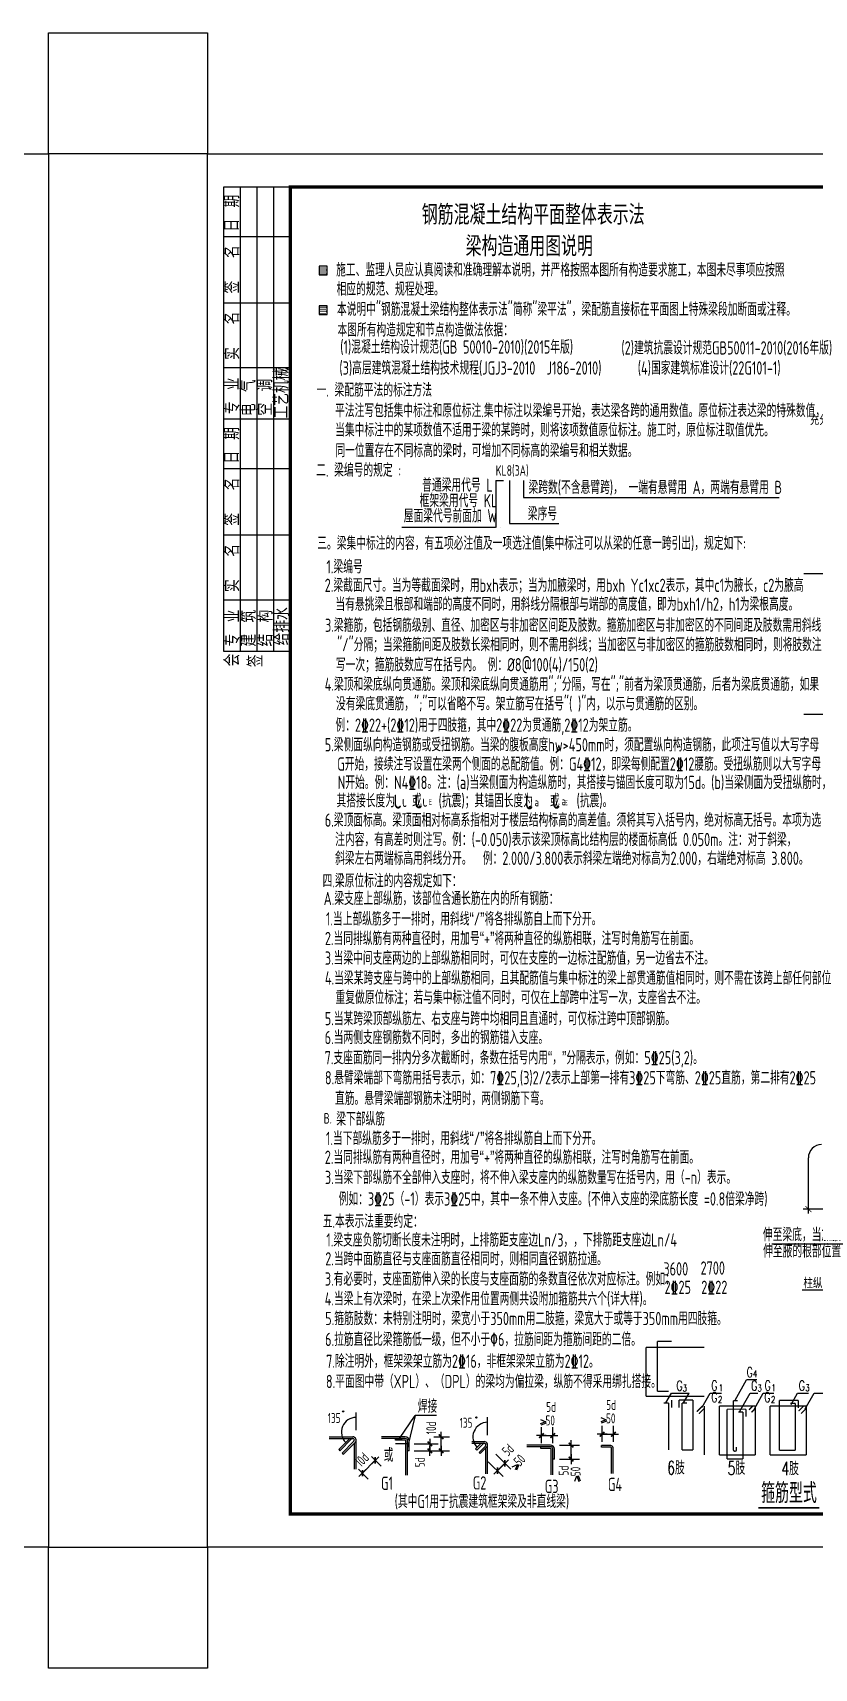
# Model space of a CAD drawing. Extents: x 250899 to 650964, y 268083 to 317384.
# Drawn here: x 378813 to 402385, y 268083 to 317384 of the extents above; entities that cross this region are included whole.
import ezdxf
from ezdxf.enums import TextEntityAlignment as Align

# ---------------------------------------------------------------- set-up
doc = ezdxf.new("R2010")
doc.units = 0
doc.header["$LTSCALE"] = 1000
doc.header["$MEASUREMENT"] = 0
doc.linetypes.add('DASHED', pattern=[0.75, 0.5, -0.25])
for name, color, linetype in [('14', 14, 'Continuous'), ('BAR-TEXT', 7, 'Continuous'), ('DIM', 3, 'Continuous'), ('LN2', 255, 'DASHED'), ('OTHER', 7, 'Continuous'), ('PUB_DIM', 3, 'Continuous'), ('PUB_TEXT', 7, 'Continuous'), ('PUB_TITLE', 4, 'Continuous'), ('S-PUB-TAB', 4, 'Continuous'), ('SLABSTEE', 7, 'Continuous'), ('文字', 7, 'Continuous')]:
    doc.layers.add(name, color=color, linetype=linetype)
doc.layers.add('Z-详图标注', color=3, linetype='Continuous', lineweight=18)
doc.styles.add('_HZTXT', font='gs_txt.shx', dxfattribs={"width": 0.8, "bigfont": 'gs_hztxt.shx'})
doc.styles.add('BW_Rein', font='Tssdeng.shx', dxfattribs={"width": 0.7, "bigfont": 'hztxt.shx'})
doc.styles.add('DIM_FONT', font='SIMPLEX.shx', dxfattribs={"width": 0.8})
doc.styles.add('HTS', font='txt.shx', dxfattribs={"bigfont": 'hztxt.shx'})
doc.styles.add('HZ', font='txt', dxfattribs={"width": 0.8, "bigfont": 'hztxt'})
doc.styles.add('HZTXT', font='txt.shx', dxfattribs={"bigfont": 'hztxt.shx'})
doc.styles.add('TSSD_Rein', font='tssdeng.shx', dxfattribs={"width": 0.7, "bigfont": 'hztxt.shx'})
doc.dimstyles.new('AXIS', dxfattribs={"dimtxt": 300, "dimasz": 1, "dimexe": 250, "dimexo": 300, "dimgap": 150, "dimtad": 1, "dimdec": 0, "dimzin": 0, "dimdsep": 46, "dimtxsty": 'DIM_FONT', "dimblk": '_DIMX', "dimcen": 0.9, "dimse1": 1, "dimse2": 1, "dimclrt": 7, "dimadec": 0, "dimazin": 0, "dimtfac": 1, "dimtdec": 0, "dimtix": 1, "dimtmove": 2, "dimatfit": 3, "dimldrblk": '_DIMX', "dimfxl": 1, "dimtolj": 1, "dimtzin": 0, "dimarcsym": 0})
pattern_1 = [(360, (384631.684, 300548.75), (31.25, 62.5), [0, -62.5])]

# ---------------------------------------------------------------- blocks, each defined once
blk = doc.blocks.new('A$C393D5F54')
at = {"layer": '14'}
for p, q in [((0, 446), (0, 14446)), ((0, 14446), (2000, 14446)), ((500, 446), (500, 14446)), ((1000, 446), (1000, 14446)), ((1500, 446), (1500, 14446)), ((2000, 446), (2000, 14446)), ((2000, 12946), (0, 12946)), ((2000, 10946), (0, 10946)), ((2000, 8990), (0, 8990)), ((2000, 7446), (0, 7446)), ((2000, 5946), (0, 5946)), ((2000, 3946), (0, 3946)), ((2000, 1990), (0, 1990)), ((2000, 446), (0, 446))]:
    blk.add_line(p, q, dxfattribs=at)
at = {"layer": '14', "style": 'HZTXT', "width": 0.85}
for s, p in [('日 期', (462, 13105)), ('签  名', (466, 11238)), ('实  名', (466, 9238)), ('工艺机械', (1953, 7471)), ('专 业', (472, 7598)), ('电 气', (957, 7540)), ('空 调', (1460, 7558)), ('日 期', (462, 6105)), ('签  名', (466, 4238)), ('实  名', (466, 2238)), ('专 业', (480, 598)), ('建 筑', (967, 592)), ('结 构', (1470, 597)), ('给排水', (1970, 629)), ('会', (470, -3)), ('签', (1174, -27))]:
    blk.add_text(s, height=450, rotation=90, dxfattribs=at).set_placement(p)
blk = doc.blocks.new('A$C14DB33D0')
at = {"layer": '文字', "style": '_HZTXT', "width": 0.8}
blk.add_text('充分利用钢筋抗拉强度时', height=270, rotation=360, dxfattribs=at).set_placement((-18.7, 4856.6))
blk = doc.blocks.new('_DIMX')
blk.add_line((-150, 0), (150, 0))
at = {"const_width": 50}
blk.add_lwpolyline([(-70, -70), (70, 70)], dxfattribs=at)
blk = doc.blocks.new('*D91')
at = {"layer": 'Defpoints', "color": 0, "transparency": 16777216}
for p in [(394498, 275099), (394153, 274566), (394498, 274566)]:
    blk.add_point(p, dxfattribs=at)
at = {"layer": 'PUB_DIM', "color": 0, "lineweight": -2, "transparency": 16777216}
for p, q in [((394153, 274866), (394153, 275349)), ((394498, 274866), (394498, 275349)), ((394154, 275099), (394497, 275099))]:
    blk.add_line(p, q, dxfattribs=at)
at = {"layer": 'PUB_DIM', "color": 0, "lineweight": -2, "transparency": 16777216, "rotation": 180}
blk.add_blockref('_DIMX', (394153, 275099), dxfattribs=at)
at = {"layer": 'PUB_DIM', "color": 0, "lineweight": -2, "transparency": 16777216}
blk.add_blockref('_DIMX', (394498, 275099), dxfattribs=at)
blk = doc.blocks.new('*D90')
at = {"layer": 'Defpoints', "color": 0, "transparency": 16777216}
for p in [(396330, 275138), (395985, 274605), (396330, 274605)]:
    blk.add_point(p, dxfattribs=at)
at = {"layer": 'PUB_DIM', "color": 0, "lineweight": -2, "transparency": 16777216}
for p, q in [((395985, 274905), (395985, 275388)), ((395986, 275138), (396329, 275138)), ((396330, 274905), (396330, 275388))]:
    blk.add_line(p, q, dxfattribs=at)
at = {"layer": 'PUB_DIM', "color": 0, "lineweight": -2, "transparency": 16777216, "rotation": 180}
blk.add_blockref('_DIMX', (395985, 275138), dxfattribs=at)
at = {"layer": 'PUB_DIM', "color": 0, "lineweight": -2, "transparency": 16777216}
blk.add_blockref('_DIMX', (396330, 275138), dxfattribs=at)
blk = doc.blocks.new('*D89')
at = {"layer": 'Defpoints', "color": 0, "transparency": 16777216}
for p in [(394405, 274808), (395050, 274808), (394405, 274385)]:
    blk.add_point(p, dxfattribs=at)
at = {"layer": 'PUB_DIM', "color": 0, "lineweight": -2, "transparency": 16777216}
for p, q in [((394705, 274808), (395300, 274808)), ((395050, 274386), (395050, 274807)), ((394705, 274385), (395300, 274385))]:
    blk.add_line(p, q, dxfattribs=at)
for p, rotation in [((395050, 274808), 90), ((395050, 274385), 270)]:
    blk.add_blockref('_DIMX', p, dxfattribs=dict(at, rotation=rotation))
blk = doc.blocks.new('*D88')
at = {"layer": 'Defpoints', "color": 0, "transparency": 16777216}
for p in [(388816, 274681), (388427, 274293), (388755, 273965)]:
    blk.add_point(p, dxfattribs=at)
at = {"layer": 'PUB_DIM', "color": 0, "lineweight": -2, "transparency": 16777216}
for p, q in [((389144, 274353), (388755, 273965)), ((389028, 274469), (389321, 274177)), ((389145, 274354), (389146, 274355)), ((388639, 274080), (388932, 273788)), ((388755, 273964), (388754, 273963))]:
    blk.add_line(p, q, dxfattribs=at)
for p, rotation in [((388755, 273965), 45.00000000006859), ((389144, 274353), 225.0000000000686)]:
    blk.add_blockref('_DIMX', p, dxfattribs=dict(at, rotation=rotation))
at = {"layer": 'PUB_DIM', "color": 7, "transparency": 16777216, "insert": (388738, 274371), "char_height": 300, "attachment_point": 5, "rotation": 45, "style": 'TSSD_Rein'}
blk.add_mtext('\\A1;10d', dxfattribs=at)
blk = doc.blocks.new('*D86')
at = {"layer": 'Defpoints', "color": 0, "transparency": 16777216}
for p in [(390014, 274848), (390014, 274637), (390789, 274637)]:
    blk.add_point(p, dxfattribs=at)
at = {"layer": 'PUB_DIM', "color": 0, "lineweight": -2, "transparency": 16777216}
for p, q in [((390314, 274848), (391039, 274848)), ((390314, 274637), (391039, 274637)), ((390789, 274849), (390789, 274850)), ((390789, 274848), (390789, 274637)), ((390789, 274636), (390789, 274635))]:
    blk.add_line(p, q, dxfattribs=at)
for p, rotation in [((390789, 274848), 270), ((390789, 274637), 90)]:
    blk.add_blockref('_DIMX', p, dxfattribs=dict(at, rotation=rotation))
at = {"layer": 'PUB_DIM', "color": 7, "transparency": 16777216, "insert": (390489, 274293), "char_height": 300, "attachment_point": 5, "rotation": 90, "style": 'TSSD_Rein'}
blk.add_mtext('\\A1;5d', dxfattribs=at)
blk = doc.blocks.new('*D85')
at = {"layer": 'Defpoints', "color": 0, "transparency": 16777216}
for p in [(392568, 274749), (392341, 274522), (392826, 274036)]:
    blk.add_point(p, dxfattribs=at)
at = {"layer": 'PUB_DIM', "color": 0, "lineweight": -2, "transparency": 16777216}
for p, q in [((392553, 274310), (393003, 273860)), ((392780, 274537), (393230, 274087)), ((393053, 274263), (392827, 274037))]:
    blk.add_line(p, q, dxfattribs=at)
for p, rotation in [((392826, 274036), 225), ((393053, 274263), 45)]:
    blk.add_blockref('_DIMX', p, dxfattribs=dict(at, rotation=rotation))
at = {"layer": 'PUB_DIM', "color": 7, "transparency": 16777216, "insert": (393145, 274667), "char_height": 300, "attachment_point": 5, "rotation": 45, "style": 'TSSD_Rein'}
blk.add_mtext('\\A1;5d', dxfattribs=at)

msp = doc.modelspace()

# ---------------------------------------------------------------- hatches: boundary and pattern name
at = {"layer": 'BAR-TEXT'}
h = msp.add_hatch(dxfattribs=at)
h.set_pattern_fill('DOTS', color=256, scale=1000, style=0)
h.set_pattern_definition(pattern_1)
h.paths.add_polyline_path([(387457, 310082.1), (387692.8, 310082.1), (387692.8, 310342.5), (387457, 310342.5)])
h = msp.add_hatch(dxfattribs=at)
h.set_pattern_fill('DOTS', color=256, scale=1000, style=0)
h.set_pattern_definition(pattern_1)
h.paths.add_polyline_path([(387692.8, 309150.2), (387457, 309150.2), (387457, 308889.8), (387692.8, 308889.8)])

# ---------------------------------------------------------------- linework, layer by layer
for p, q in [((392775.8, 303887.7), (392776.3, 303888.2)), ((392913.4, 302468.1), (392912.9, 302467.6)), ((394586.1, 295683.3), (394740.4, 295814.3)), ((399993.9, 276167.1), (400339.7, 276773.4)), ((400652.4, 276773.4), (400339.7, 276773.4)), ((397908.5, 276086.3), (398073.5, 276375.6)), ((398073.5, 276375.6), (398609.2, 276375.6)), ((398444.2, 276086.3), (398609.2, 276375.6)), ((399003.5, 275957.9), (399242, 276376.2)), ((399242, 276376.2), (399586.8, 276376.2)), ((400126.9, 275810.1), (400448.4, 276373.8)), ((400448.4, 276373.8), (400685.7, 276373.8)), ((400576.9, 275901.1), (400846.9, 276374.4)), ((400846.9, 276374.4), (401160.3, 276374.4)), ((401683.7, 276035.2), (401877.2, 276374.5)), ((401877.2, 276374.5), (402207, 276374.5)), ((402112.9, 275901.1), (402383.4, 276375.4)), ((402383.4, 276375.4), (402696.2, 276375.4)), ((388567.4, 275258.1), (388567.4, 275796.9)), ((389870.9, 275008.7), (390344, 275700.3)), ((390344, 275700.3), (390117, 274749.9)), ((390992.8, 275700.3), (390344, 275700.3)), ((392531.7, 275113.1), (392531.7, 275651.9)), ((395950.2, 275639.7), (396112.7, 275572.1)), ((394286.8, 275511), (394119.8, 275452.3)), ((394124.3, 275578.6), (394286.8, 275511)), ((394300.1, 275473.2), (394133.1, 275414.6)), ((396112.7, 275572.1), (395945.7, 275513.4)), ((396126, 275534.3), (395959, 275475.7)), ((387756, 275059.5), (388467.4, 275059.5)), ((387756, 275009.5), (388467.4, 275009.5)), ((388376, 275009.5), (388043.2, 274676.7)), ((388043.2, 274676.7), (388078.5, 274641.3)), ((388432.1, 274994.9), (388078.5, 274641.3)), ((388502.8, 274924.2), (388149.2, 274570.6)), ((388538.1, 274888.8), (388184.6, 274535.2)), ((388517.4, 274089.7), (388517.4, 274868.1)), ((388567.4, 274089.7), (388567.4, 274959.5)), ((390047, 275058.7), (389337.1, 275058.7)), ((390047, 275008.7), (389337.1, 275008.7)), ((389757.3, 274958.7), (389757.3, 275008.7)), ((390047, 274958.7), (389757.3, 274958.7)), ((390117, 274848.2), (389757.3, 274848.2)), ((390067, 273905.3), (390067, 274938.7)), ((390117, 273905.3), (390117, 274938.7)), ((390167, 274635.7), (390117, 274635.7)), ((390167, 274635.7), (390167, 274938.7)), ((392056.2, 274914.4), (392431.7, 274914.4)), ((392056.2, 274864.4), (392431.7, 274864.4)), ((392340.2, 274864.4), (392169.3, 274693.5)), ((392204.7, 274658.2), (392169.3, 274693.5)), ((392396.3, 274849.8), (392204.7, 274658.2)), ((392467, 274779.1), (392275.4, 274587.5)), ((392502.4, 274743.7), (392310.7, 274552.1)), ((392481.7, 273944.6), (392481.7, 274723)), ((392531.7, 273944.6), (392531.7, 274814.4)), ((394426.8, 274808.4), (393716.9, 274808.4)), ((394426.8, 274758.4), (393716.9, 274758.4)), ((394137.1, 274708.4), (394137.1, 274758.4)), ((394426.8, 274708.4), (394137.1, 274708.4)), ((394446.8, 273918.3), (394446.8, 274688.4)), ((394496.8, 273918.3), (394496.8, 274688.4)), ((394546.8, 274385.3), (394546.8, 274688.4)), ((395969.5, 274747.4), (395969.5, 274797.4)), ((396244.3, 274797.4), (395969.5, 274797.4)), ((396244.3, 274747.4), (395969.5, 274747.4)), ((396264.3, 273957.4), (396264.3, 274727.4)), ((396314.3, 273957.4), (396314.3, 274727.4)), ((388149.2, 274570.6), (388184.6, 274535.2)), ((392310.7, 274552.1), (392274.6, 274588.2)), ((393273.7, 274157.6), (393434.4, 274229.4)), ((393434.4, 274229.4), (393362.5, 274067.7)), ((393470.9, 274213.2), (393399.1, 274051.4)), ((394546.8, 274385.3), (394496.8, 274385.3)), ((395159, 273719.4), (395226.7, 273881.9)), ((395226.7, 273881.9), (395285.3, 273714.9)), ((395264.4, 273895.1), (395323, 273728.1))]:
    msp.add_line(p, q)
at = {"color": 3}
for p, q in [((392775.8, 303887.7), (392775.8, 302468.1)), ((392776.3, 303888.2), (393013, 303888.2)), ((392775.3, 302467.6), (389947, 302467.6))]:
    msp.add_line(p, q, dxfattribs=at)
for points in [[(387457, 310082.1), (387692.8, 310082.1), (387692.8, 310342.5), (387457, 310342.5)], [(387457, 308889.8), (387692.8, 308889.8), (387692.8, 309150.2), (387457, 309150.2)]]:
    msp.add_lwpolyline(points, close=True)
at = {"color": 3, "const_width": 50}
msp.add_lwpolyline([(400692.4, 272918.7), (402535.6, 272918.7)], dxfattribs=at)
for centre in [(388177.4, 275827.8), (392194.5, 275643.2)]:
    msp.add_circle(centre, 19)
for centre, radius, start, end in [((388567.4, 275200.9), 442.9, 90, 225), ((392531.7, 275055.9), 442.9, 90, 225), ((388467.4, 274959.5), 50, 315, 135), ((388467.4, 274959.5), 100, 315, 90), ((390047, 274938.7), 120, 0, 90), ((390047, 274938.7), 70, 0, 90), ((390047, 274938.7), 20, 0, 90), ((392431.7, 274814.4), 50, 315, 135), ((392431.7, 274814.4), 100, 315, 90), ((394426.8, 274688.4), 120, 0, 90), ((394426.8, 274688.4), 70, 0, 90), ((394426.8, 274688.4), 20, 0, 90), ((396244.3, 274727.4), 70, 0, 90), ((396244.3, 274727.4), 20, 0, 90)]:
    msp.add_arc(centre, radius, start, end)
at = {"layer": 'BAR-TEXT'}
for p, q in [((393194.8, 303887.4), (393194.8, 302590.5)), ((393617.4, 303887.4), (393617.4, 303369.7)), ((393617.4, 303369.7), (401324.7, 303369.7)), ((393194.8, 302590.5), (394675.7, 302590.5))]:
    msp.add_line(p, q, dxfattribs=at)
at = {"layer": 'Defpoints', "color": 0, "linetype": 'ByBlock'}
msp.add_point((402205.2, 282962.8), dxfattribs=at)
at = {"layer": 'DIM', "color": 0}
for p, q in [((402205.2, 281795.8), (402205.2, 283468.5)), ((403251, 281925.7), (402050.9, 281925.7))]:
    msp.add_line(p, q, dxfattribs=at)
at = {"layer": 'DIM', "color": 0, "const_width": 25}
msp.add_lwpolyline([(402118.4, 282012.6), (402299.7, 281831.2)], dxfattribs=at)
at = {"layer": 'DIM', "color": 0}
msp.add_arc((402605.2, 283468.5), 400, 90, 180, dxfattribs=at)
at = {"layer": 'OTHER'}
for p, q in [((414591.9, 301069), (402070.4, 301069)), ((402070.4, 296841.3), (414591.9, 296841.3))]:
    msp.add_line(p, q, dxfattribs=at)
at = {"layer": 'PUB_TEXT'}
for p, q in [((403372.4, 280864.3), (401103.8, 280864.3)), ((403271.3, 279483.2), (402016, 279483.2))]:
    msp.add_line(p, q, dxfattribs=at)
at = {"layer": 'PUB_TITLE'}
for points in [[(319887.5, 271733.2), (319887.5, 313733.2), (379287.5, 313733.2), (379287.5, 271733.2)], [(384081.7, 271733.2), (384081.7, 313733.2), (443481.7, 313733.2), (443481.7, 271733.2)]]:
    msp.add_lwpolyline(points, close=True, dxfattribs=at)
at = {"layer": 'PUB_TITLE', "const_width": 100}
msp.add_lwpolyline([(386581.7, 272733.2), (442481.7, 272733.2), (442481.7, 312733.2), (386581.7, 312733.2)], close=True, dxfattribs=at)
at = {"layer": 'S-PUB-TAB'}
for points in [[(379287.5, 317383.9), (384081.7, 317383.9), (384081.7, 313733.2), (379287.5, 313733.2)], [(379287.5, 271733.2), (384081.7, 271733.2), (384081.7, 268082.5), (379287.5, 268082.5)]]:
    msp.add_lwpolyline(points, close=True, dxfattribs=at)
at = {"layer": 'SLABSTEE'}
for p, q in [((389757.3, 275008.7), (389957.3, 275008.7)), ((390117, 274635.7), (390117, 274835.7))]:
    msp.add_line(p, q, dxfattribs=at)
for points, const_width in [([(397312.4, 277758.3), (399067.7, 277758.3)], 40), ([(397312.4, 276276.1), (397312.4, 277758.3)], 40), ([(397649.4, 277933.8), (398078.6, 277933.8)], 40), ([(397649.4, 276432.1), (397649.4, 277933.8)], 40), ([(399067.7, 276276.1), (397312.4, 276276.1)], 40), ([(397988.6, 276432.1), (397649.4, 276432.1)], 40), ([(397837.6, 276077.4), (397988.6, 276077.4)], 40), ([(397988.6, 276077.4), (397988.6, 274665.7)], 40), ([(398078.6, 276167.4), (398078.6, 275940.3)], 40), ([(398730.8, 276167.4), (398301.6, 276167.4)], 40), ([(398301.6, 276167.4), (398301.6, 275940.3)], 40), ([(398542.5, 276077.4), (398391.6, 276077.4)], 40), ([(398391.6, 276077.4), (398391.6, 274665.7)], 40), ([(398730.8, 274665.7), (398730.8, 276167.4)], 40), ([(399946.9, 276151.2), (400072.3, 276151.2)], 40), ([(399946.9, 274670), (399946.9, 276151.2)], 40), ([(401328.9, 276159), (401902.1, 276159)], 40), ([(401328.9, 274657.3), (401328.9, 276159)], 40), ([(401661.1, 276069), (401812.1, 276069)], 40), ([(401812.1, 276069), (401812.1, 274657.3)], 40), ([(401902.1, 276159), (401902.1, 275931.9)], 40), ([(399013.8, 275991.8), (398843.7, 275821.6)], 40), ([(399067.7, 275918.5), (398907.4, 275758)], 40), ([(399067.7, 275991.8), (399067.7, 274509.6)], 40), ([(399518.1, 275991.8), (400609.5, 275991.8)], 40), ([(399518.1, 274509.6), (399518.1, 275991.8)], 40), ([(399754.4, 275893.2), (400327.6, 275893.2)], 40), ([(399754.4, 274391.5), (399754.4, 275893.2)], 40), ([(400095.6, 275803.2), (400237.6, 275803.2)], 40), ([(400237.6, 275803.2), (400237.6, 274391.5)], 40), ([(400327.6, 275893.2), (400327.6, 275666.1)], 40), ([(400531.5, 275991.8), (400414.3, 275874.5)], 40), ([(400605.1, 275914), (400490.1, 275799)], 40), ([(400609.5, 275991.8), (400609.5, 274509.6)], 40), ([(401054, 275991.8), (402145.4, 275991.8)], 40), ([(401054, 274509.6), (401054, 275991.8)], 40), ([(402067.5, 275991.8), (401911.6, 275835.8)], 40), ([(402141, 275914), (401985.1, 275758)], 40), ([(402145.4, 275991.8), (402145.4, 274509.6)], 40), ([(389757.3, 275008.7), (389937.1, 275008.7)], 30), ([(390117, 274848.2), (390117, 274635.7)], 30), ([(398391.6, 274665.7), (398730.8, 274665.7)], 40), ([(400036.9, 274670), (400036.9, 274753.3)], 40), ([(401812.1, 274657.3), (401328.9, 274657.3)], 40), ([(400609.5, 274509.6), (399518.1, 274509.6)], 40), ([(400237.6, 274391.5), (399754.4, 274391.5)], 40), ([(402145.4, 274509.6), (401054, 274509.6)], 40)]:
    msp.add_lwpolyline(points, dxfattribs=dict(at, const_width=const_width))
at = {"layer": 'SLABSTEE', "const_width": 40}
msp.add_lwpolyline([(399946.9, 274670, 1), (400036.9, 274670, 1)], format="xyb", dxfattribs=at)

# ---------------------------------------------------------------- block references
at = {"layer": '14', "color": 6}
msp.add_blockref('A$C393D5F54', (384581.7, 298287.6), dxfattribs=at)
at = {"layer": 'Z-详图标注'}
msp.add_blockref('A$C14DB33D0', (402271.8, 300704.6), dxfattribs=at)

# ---------------------------------------------------------------- texts
for s, height, style, width, p in [('         钢筋混凝土结构平面整体表示法', 600, 'HTS', 0.8, (386360.8, 311594.6)), ('              梁构造通用图说明', 600, 'HTS', 0.8, (385358, 310647.1)), ('施工、监理人员应认真阅读和准确理解本说明，并严格按照本图所有构造要求施工，本图未尽事项应按照', 400, 'BW_Rein', 0.7, (387964.2, 310034.3)), ('相应的规范、规程处理。', 400, 'BW_Rein', 0.7, (387976.5, 309457)), ('本说明中"钢筋混凝土梁结构整体表示法"简称"梁平法"，梁配筋直接标在平面图上特殊梁段加断面或注释。', 400, 'BW_Rein', 0.7, (387988.6, 308846.6)), ('本图所有构造规定和节点构造做法依据：', 400, 'BW_Rein', 0.7, (388003.9, 308225.2)), ('(1)混凝土结构设计规范(GB 50010-2010)(2015年版)', 400, 'BW_Rein', 0.7, (388086.8, 307710.5)), ('(2)建筑抗震设计规范GB50011-2010(2016年版)', 400, 'BW_Rein', 0.7, (396566, 307683.9)), ('(3)高层建筑混凝土结构技术规程(JGJ3-2010  J186-2010)', 400, 'BW_Rein', 0.7, (388061.7, 307077.9)), ('(4)国家建筑标准设计(22G101-1)', 400, 'BW_Rein', 0.7, (397060.1, 307077.9)), ('一. 梁配筋平法的标注方法', 400, 'BW_Rein', 0.7, (387374, 306413.7)), ('平法注写包括集中标注和原位标注.集中标注以梁编号开始，表达梁各跨的通用数值。原位标注表达梁的特殊数值，', 400, 'BW_Rein', 0.7, (387932, 305792.9)), ('当集中标注中的某项数值不适用于粱的某跨时，则将该项数值原位标注。施工时，原位标注取值优先。', 400, 'BW_Rein', 0.7, (387934.7, 305208.6)), ('同一位置存在不同标高的梁时，可增加不同标高的梁编号和相关数据。', 400, 'BW_Rein', 0.7, (387941.3, 304589)), ('二. 梁编号的规定 :', 400, 'BW_Rein', 0.7, (387362, 303998)), ('普通梁用代号 L', 400, 'BW_Rein', 0.7, (390559.3, 303546.6)), ('梁跨数(不含悬臂跨)， 一端有悬臂用 A，两端有悬臂用 B', 400, 'BW_Rein', 0.7, (393766.1, 303478.4)), ('框架梁用代号 KL', 400, 'BW_Rein', 0.7, (390481.9, 303078.1)), ('屋面梁代号前面加 W', 400, 'BW_Rein', 0.7, (390004.5, 302620.8)), ('梁序号', 400, 'BW_Rein', 0.7, (393745.7, 302683.8)), ('三。梁集中标注的内容，有五项必注值及一项选注值(集中标注可以从梁的任意一跨引出)，规定如下:', 400, 'TSSD_Rein', 0.7, (387394.6, 301795.6)), ('1.梁编号', 400, 'TSSD_Rein', 0.7, (387670.4, 301086.6)), ('2.梁截面尺寸。当为等截面梁时，用bxh表示；当为加腋梁时，用bxh Yc1xc2表示，其中c1为腋长，c2为腋高', 400, 'TSSD_Rein', 0.7, (387620.2, 300526.8)), ('当有悬挑梁且根部和端部的高度不同时，用斜线分隔根部与端部的高度值，即为bxh1/h2，h1为梁根高度。', 400, 'TSSD_Rein', 0.7, (387942.3, 299957.7)), ('3.梁箍筋，包括钢筋级别、直径、加密区与非加密区间距及肢数。箍筋加密区与非加密区的不同间距及肢数需用斜线', 400, 'TSSD_Rein', 0.7, (387630.4, 299323)), ('"/"分隔；当梁箍筋间距及肢数长梁相同时，则不需用斜线；当加密区与非加密区的箍筋肢数相同时，则将肢数注', 400, 'TSSD_Rein', 0.7, (387995.4, 298738.6)), ('写一次；箍筋肢数应写在括号内。 例：%%c8@100(4)/150(2)', 400, 'TSSD_Rein', 0.7, (387955.5, 298133.9)), ('4.梁顶和梁底纵向贯通筋。梁顶和梁底纵向贯通筋用";"分隔，写在";"前者为梁顶贯通筋，后者为梁底贯通筋，如果', 400, 'TSSD_Rein', 0.7, (387619.8, 297543.7)), ('没有梁底贯通筋，";"可以省略不写。架立筋写在括号"( )"内，以示与贯通筋的区别。', 400, 'TSSD_Rein', 0.7, (387959.9, 296955.7)), ('例：2\x8422+(2\x8412)用于四肢箍，其中2\x8422为贯通筋,2\x8412为架立筋。', 400, 'TSSD_Rein', 0.7, (387943.6, 296312.3)), ('5.梁侧面纵向构造钢筋或受扭钢筋。当梁的腹板高度hw>450mm时，须配置纵向构造钢筋，此项注写值以大写字母 ', 400, 'TSSD_Rein', 0.7, (387621.3, 295720.7)), ('G开始，接续注写设置在梁两个侧面的总配筋值。例：G4\x8412，即梁每侧配置2\x8412腰筋。受扭纵筋则以大写字母', 400, 'TSSD_Rein', 0.7, (387997.3, 295139.9)), ('N开始。例：N4\x8418。注：(a)当梁侧面为构造纵筋时，其搭接与锚固长度可取为15d。(b)当梁侧面为受扭纵筋时，', 400, 'TSSD_Rein', 0.7, (388010.4, 294584.1)), ('其搭接长度为   或   (抗震)；其锚固长度为   或   (抗震)。', 400, 'TSSD_Rein', 0.7, (387977, 294032.5)), ('6.梁顶面标高。梁顶面相对标高系指相对于楼层结构标高的高差值。须将其写入括号内，绝对标高无括号。本项为选', 400, 'TSSD_Rein', 0.7, (387621.4, 293450.1)), ('注内容，有高差时则注写。例：(-0.050)表示该梁顶标高比结构层的楼面标高低 0.050m。注：对于斜梁，', 400, 'TSSD_Rein', 0.7, (387935.1, 292863.8)), ('斜梁左右两端标高用斜线分开。  例：2.000/3.800表示斜梁左端绝对标高为2.000，右端绝对标高 3.800。', 400, 'TSSD_Rein', 0.7, (387933.5, 292297.6)), ('四.梁原位标注的内容规定如下：', 400, 'TSSD_Rein', 0.7, (387555.7, 291619.4)), ('A.梁支座上部纵筋，该部位含通长筋在内的所有钢筋：', 400, 'TSSD_Rein', 0.7, (387589.7, 291087.7)), ('1.当上部纵筋多于一排时，用斜线“/”将各排纵筋自上而下分开。', 400, 'TSSD_Rein', 0.7, (387656.5, 290471)), ('2.当同排纵筋有两种直径时，用加号“+”将两种直径的纵筋相联，注写时角筋写在前面。', 400, 'TSSD_Rein', 0.7, (387624.3, 289881.6)), ('3.当梁中间支座两边的上部纵筋相同时，可仅在支座的一边标注配筋值，另一边省去不注。', 400, 'TSSD_Rein', 0.7, (387623, 289289.6)), ('4.当梁某跨支座与跨中的上部纵筋相同，且其配筋值与集中标注的梁上部贯通筋值相同时，则不需在该跨上部任何部位', 400, 'TSSD_Rein', 0.7, (387624.6, 288688.7)), ('重复做原位标注；若与集中标注值不同时，可仅在上部跨中注写一次，支座省去不注。', 400, 'TSSD_Rein', 0.7, (387945.1, 288102.9)), ('5.当某跨梁顶部纵筋左、右支座与跨中均相同且直通时，可仅标注跨中顶部钢筋。', 400, 'TSSD_Rein', 0.7, (387620.9, 287466.7)), ('，', 320, 'TSSD_Rein', 0.7, (390912.8, 287468.1)), ('6.当两侧支座钢筋数不同时，多出的钢筋锚入支座。', 400, 'TSSD_Rein', 0.7, (387618.5, 286896.3)), ('7.支座面筋同一排内分多次截断时，条数在括号内用“，”分隔表示，例如：5\x8425(3,2)。', 400, 'TSSD_Rein', 0.7, (387617.8, 286287.4)), ('8.悬臂梁端部下弯筋用括号表示，如：7\x8425,(3)2/2表示上部第一排有3\x8425下弯筋、2\x8425直筋，第二排有2\x8425', 400, 'TSSD_Rein', 0.7, (387624.8, 285682.4)), ('直筋。悬臂梁端部钢筋未注明时，两侧钢筋下弯。', 400, 'TSSD_Rein', 0.7, (387930.9, 285060.6)), ('梁下部纵筋', 400, 'TSSD_Rein', 0.7, (387968.2, 284441.8)), ('1.当下部纵筋多于一排时，用斜线“/”将各排纵筋自上而下分开。', 400, 'TSSD_Rein', 0.7, (387657.5, 283855.6)), ('2.当同排纵筋有两种直径时，用加号“+”将两种直径的纵筋相联，注写时角筋写在前面。', 400, 'TSSD_Rein', 0.7, (387622.3, 283286.5)), ('3.当梁下部纵筋不全部伸入支座时，将不伸入梁支座内的纵筋数量写在括号内，用（-n）表示。', 400, 'TSSD_Rein', 0.7, (387625.5, 282678.8)), ('例如：3\x8425（-1）表示3\x8425中，其中一条不伸入支座。(不伸入支座的梁底筋长度 =0.8倍梁净跨)', 400, 'TSSD_Rein', 0.7, (388040.1, 282030.4)), ('五.本表示法重要约定：', 400, 'TSSD_Rein', 0.7, (387557.9, 281356.8)), ('1.梁支座负筋切断长度未注明时，上排筋距支座边Ln/3，，下排筋距支座边Ln/4', 400, 'TSSD_Rein', 0.7, (387668.3, 280793.4)), ('伸至梁底，当加腋时，', 400, 'TSSD_Rein', 0.7, (400836.6, 280953.3)), ('2.当跨中面筋直径与支座面筋直径相同时，则相同直径钢筋拉通。', 400, 'TSSD_Rein', 0.7, (387634.6, 280224.2)), ('伸至腋的根部位置', 400, 'TSSD_Rein', 0.7, (400843.8, 280462.3)), ('3.有必要时，支座面筋伸入梁的长度与支座面筋的条数直径依次对应标注。例如：', 400, 'TSSD_Rein', 0.7, (387623.3, 279616.6)), ('3600', 400, 'TSSD_Rein', 0.7, (397834.8, 279921.6)), ('2700', 400, 'TSSD_Rein', 0.7, (398955.3, 279947.6)), ('2\x8425', 400, 'TSSD_Rein', 0.7, (397867.2, 279366.6)), ('2\x8422', 400, 'TSSD_Rein', 0.7, (398975.7, 279366.6)), ('4.当梁上有次梁时，在梁上次梁作用位置两侧共设附加箍筋共六个(详大样)。', 400, 'TSSD_Rein', 0.7, (387619.7, 279018.8)), ('5.箍筋肢数：未特别注明时，梁宽小于350mm用二肢箍，梁宽大于或等于350mm用四肢箍。', 400, 'TSSD_Rein', 0.7, (387634.8, 278425.8)), ('6.拉筋直径比梁箍筋低一级，但不小于\x826，拉筋间距为箍筋间距的二倍。', 400, 'TSSD_Rein', 0.7, (387631.1, 277796.3)), ('7.除注明外，框架梁架立筋为2\x8416，非框架梁架立筋为2\x8412。', 400, 'TSSD_Rein', 0.7, (387663, 277138.6)), ('8.平面图中带（XPL）、（DPL）的梁均为偏拉梁，纵筋不得采用绑扎搭接。', 400, 'TSSD_Rein', 0.7, (387655.2, 276527.8)), ('3', 200, 'HZTXT', 0.7, (398415.3, 276428.7)), ('1', 200, 'HZTXT', 0.7, (399506.3, 276436.5)), ('4', 200, 'HZTXT', 0.7, (400535.8, 276861.9)), ('3', 200, 'HZTXT', 0.7, (400674.6, 276422.9)), ('1', 200, 'HZTXT', 0.7, (401094.1, 276434.7)), ('3', 200, 'HZTXT', 0.7, (402116.5, 276435.2)), ('焊接', 400, 'TSSD_Rein', 0.7, (390425.3, 275782.7)), ('2', 200, 'HZTXT', 0.7, (399481, 276083.9)), ('2', 200, 'HZTXT', 0.7, (401079, 276083.9)), ('或', 400, 'TSSD_Rein', 0.7, (389398.3, 274307.3)), ('6肢', 400, 'HZ', 0.7, (397945, 273926.5)), ('5肢', 400, 'HZ', 0.7, (399767.7, 273917)), ('4肢', 400, 'HZ', 0.7, (401386.1, 273902)), ('G1', 400, 'TSSD_Rein', 0.7, (389317.8, 273459.3)), ('G2', 400, 'TSSD_Rein', 0.7, (392085.6, 273471)), ('G3', 400, 'TSSD_Rein', 0.7, (394257, 273366.2)), ('G4', 400, 'TSSD_Rein', 0.7, (396159.9, 273424.4)), ('箍筋型式', 600, 'HZ', 0.7, (400781.1, 273063.9))]:
    msp.add_text(s, height=height, rotation=360, dxfattribs=dict(style=style, width=width)).set_placement(p)
at = {"style": 'TSSD_Rein', "width": 0.7}
msp.add_text('(其中G1用于抗震建筑框架梁及非直线梁)', height=400, rotation=360, dxfattribs=at).set_placement((392360.5, 272912.4), align=Align.CENTER)
at = {"layer": 'LN2', "style": 'HZTXT', "width": 0.7}
for p in [(400341.1, 276858.2), (398226, 276450.5), (399276.8, 276455.4), (400479.9, 276451.7), (400884.6, 276455.9), (401914.8, 276454.3), (399275.5, 276103.6), (400873.5, 276103.6)]:
    msp.add_text('G', height=300, rotation=360, dxfattribs=at).set_placement(p)
at = {"layer": 'PUB_TEXT'}
for s, height, rotation, style, width, p in [('KL8(3A)', 320, 360, 'BW_Rein', 0.7, (392776.4, 304027.4)), ('ι', 600, 360, 'TSSD_Rein', 0.7, (389687.4, 293993.7)), ('ι', 600, 360, 'TSSD_Rein', 0.7, (390316.5, 293999.6)), ('ι', 600, 360, 'TSSD_Rein', 0.7, (393650.3, 293970.9)), ('ι', 600, 360, 'TSSD_Rein', 0.7, (394468.5, 293989)), ('ι', 350, 360, 'TSSD_Rein', 0.7, (389951.6, 294043.4)), ('ι', 350, 360, 'TSSD_Rein', 0.7, (390566.9, 294051.3)), ('E', 180, 360, 'TSSD_Rein', 0.7, (390756.5, 294107.3)), (' a', 250, 360, 'TSSD_Rein', 0.7, (393838, 294065.1)), (' a', 250, 360, 'TSSD_Rein', 0.7, (394648.6, 294095.1)), ('E', 160, 360, 'TSSD_Rein', 0.7, (394860.4, 294098.7)), ('B.', 320, 360, 'TSSD_Rein', 0.7, (387589.7, 284499.7)), ('柱纵筋', 300, 360, '_HZTXT', 0.8, (402055.3, 279541)), ('5d', 300, 360, 'TSSD_Rein', 0.7, (394299.9, 275811.4)), ('5d', 300, 360, 'TSSD_Rein', 0.7, (396111.5, 275871.4)), ('135', 300, 360, 'TSSD_Rein', 0.7, (387711.2, 275477.7)), ('135', 300, 360, 'TSSD_Rein', 0.7, (391687.8, 275332.7)), (' 50', 300, 360, 'TSSD_Rein', 0.7, (394151.4, 275402.7)), (' 50', 300, 360, 'TSSD_Rein', 0.7, (395977.3, 275463.8)), (' 50', 300, 46.70035, 'TSSD_Rein', 0.7, (393420.3, 274056.6)), ('5d', 300, 90, 'TSSD_Rein', 0.7, (394976, 273894.1)), (' 50', 300, 90, 'TSSD_Rein', 0.7, (395334.9, 273746.5))]:
    msp.add_text(s, height=height, rotation=rotation, dxfattribs=dict(at, style=style, width=width)).set_placement(p)

# ---------------------------------------------------------------- dimensions: what is measured, and where the dimension line sits
at = {"layer": 'PUB_DIM'}
msp.add_linear_dim(base=(391130.7, 275059.7), p1=(390607.8, 274636.7), p2=(390607.8, 275059.7), angle=90, location=(390830.7, 275328.2), text='10d', dimstyle='AXIS', override={"dimtxsty": 'TSSD_Rein', "dimblk1": '_DIMX', "dimblk2": '_DIMX', "dimsah": 1, "dimse1": 0, "dimse2": 0}, dxfattribs=at).render()
for p1, p2, distance, text, picture, middle in [((394152.7, 274565.9), (394497.5, 274565.9), 532.8, ' ', '*D91', (394325.1, 275098.7)), ((395985, 274605), (396329.9, 274605), 532.8, ' ', '*D90', (396157.5, 275137.7)), ((388816.2, 274681.5), (388427.3, 274292.6), 463.9, '10d', '*D88', (388737.6, 274371.1)), ((394404.9, 274385.3), (394404.9, 274808.4), -645.6, ' ', '*D89', (395050.5, 274596.8))]:
    dim = msp.add_aligned_dim(p1=p1, p2=p2, distance=distance, text=text, dimstyle='AXIS', override={"dimtxsty": 'TSSD_Rein', "dimblk1": '_DIMX', "dimblk2": '_DIMX', "dimsah": 1, "dimse1": 0, "dimse2": 0}, dxfattribs=at)
    dim.commit()
    dim.dimension.update_dxf_attribs({"geometry": picture, "text_midpoint": middle})
for base, p1, p2, angle, picture, middle in [((390789.2, 274636.7), (390013.7, 274848.2), (390013.7, 274636.7), 270, '*D86', (390489.2, 274292.6)), ((392826.4, 274036.4), (392567.9, 274748.9), (392340.9, 274521.9), 225, '*D85', (393144.9, 274666.7))]:
    dim = msp.add_linear_dim(base=base, p1=p1, p2=p2, angle=angle, text='5d', dimstyle='AXIS', override={"dimtxsty": 'TSSD_Rein', "dimblk1": '_DIMX', "dimblk2": '_DIMX', "dimsah": 1, "dimse1": 0, "dimse2": 0}, dxfattribs=at)
    dim.commit()
    dim.dimension.update_dxf_attribs({"geometry": picture, "text_midpoint": middle, "dimtype": 129})

doc.saveas('drawing.dxf')
